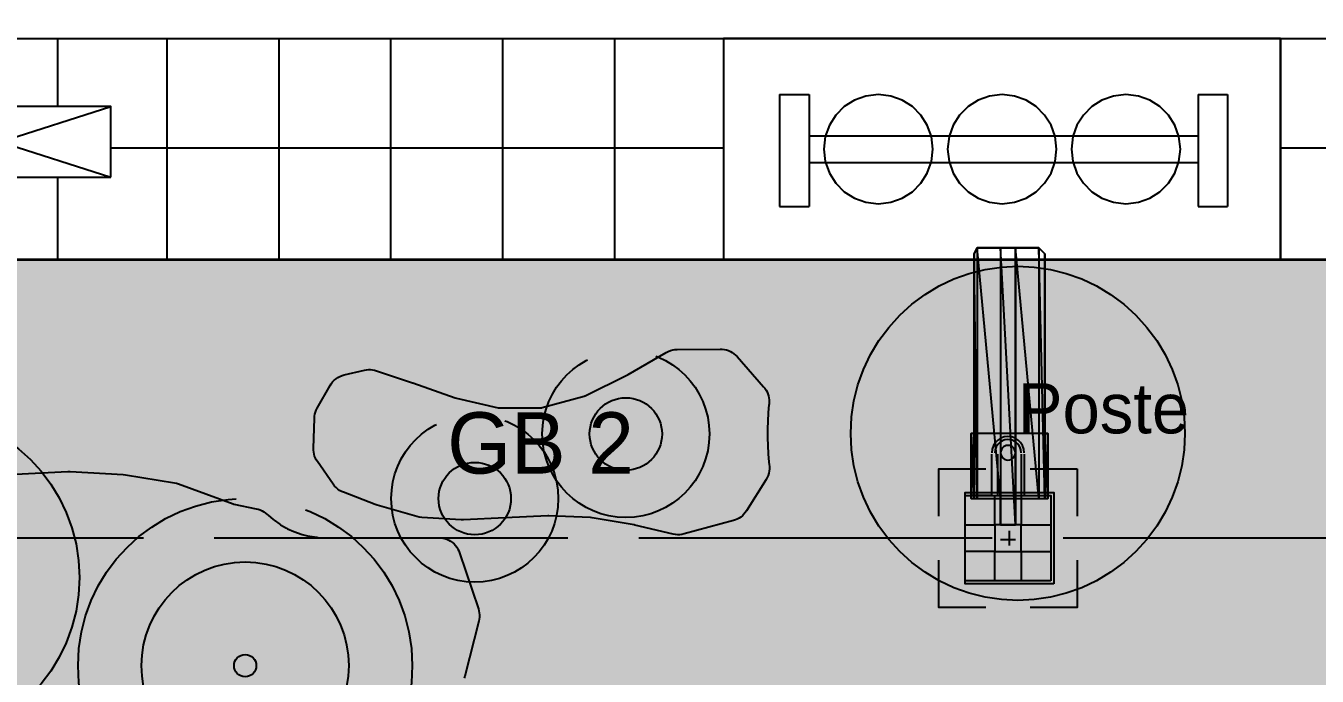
# Model space of a CAD drawing. Header units: metres. Extents: x 1 to 213, y 1 to 147.
# Drawn here: x 81.437 to 86.075, y 51.728 to 54.063 of the extents above; entities that cross this region are included whole.
import ezdxf
from ezdxf.enums import TextEntityAlignment as Align

# ---------------------------------------------------------------- set-up
doc = ezdxf.new("R2010")
doc.units = ezdxf.units.M
doc.linetypes.add('DASHED', pattern=[1.524, 1.27, -0.254])
for name, color, linetype in [('00-BASE-ARQUITECTURA', 8, 'Continuous'), ('PJ-ARBUSTOS', 82, 'Continuous'), ('PJ-COPA-ADULTA', 8, 'DASHED'), ('PJ-CUBRESUELOS', 150, 'Continuous'), ('PJ-ETIQUETAS', 7, 'Continuous'), ('PJ-GRAVILLA', 42, 'Continuous'), ('PJ-LIMITE-JARDIN', 7, 'Continuous'), ('PJ-MASAS', 92, 'Continuous'), ('PJ-MASAS-RELLENO', 92, 'Continuous'), ('PJ-PROTEGIDO', 30, 'DASHED'), ('PJ-RIEGO-SECTORES', 5, 'Continuous'), ('PJ-VISIBILIDAD', 1, 'DASHED')]:
    doc.layers.add(name, color=color, linetype=linetype)

# ---------------------------------------------------------------- blocks, each defined once
blk = doc.blocks.new('PJ_FL')
for radius in [0.372, 0.04]:
    blk.add_circle((0, 0), radius)
at = {"flags": 1}
for tag, p, height in [('CODIGO', (0.15, 0.15), 0.2), ('ESPECIE', (0.15, -0.1), 0.15), ('ZONA', (0.15, -0.3), 0.15)]:
    blk.add_attdef(tag, p, '', height=height, dxfattribs=at)
blk = doc.blocks.new('PJ_GB')
blk.add_circle((0, 0), 0.13)
at = {"flags": 1}
for tag, p, height in [('CODIGO', (0.15, 0.15), 0.2), ('ESPECIE', (0.15, -0.1), 0.15), ('ZONA', (0.15, -0.3), 0.15)]:
    blk.add_attdef(tag, p, '', height=height, dxfattribs=at)

msp = doc.modelspace()

# ---------------------------------------------------------------- hatches: boundary and pattern name
at = {"layer": 'PJ-GRAVILLA'}
h = msp.add_hatch(dxfattribs=at)
h.set_pattern_fill('GRAVEL', scale=0.03)
h.paths.add_polyline_path([(77.6993, 54.0632), (78.7135, 54.0191), (78.7135, 53.4899), (79.0663, 53.2253), (90.7961, 53.2253), (91.1489, 53.4899), (91.1489, 54.0191), (92.1631, 54.0632), (94.1034, 54.0632), (95.6468, 53.6663), (97.0579, 52.6962), (98.1163, 51.3291), (101.2913, 42.642), (101.0708, 42.4656), (70.5996, 42.4656), (70.5555, 42.8184), (70.8201, 43.568), (73.8187, 51.3732), (74.6125, 52.4757), (75.4503, 53.1812), (76.3764, 53.7104), (77.6993, 54.0632)])
at = {"layer": 'PJ-MASAS-RELLENO'}
for points in [[(82.4846, 52.4985), (82.4806, 52.5047), (82.4773, 52.5113), (82.4746, 52.5181), (82.4725, 52.5251), (82.4711, 52.5323), (82.4703, 52.5395), (82.4702, 52.5469), (82.4735, 52.6537), (82.4742, 52.6614), (82.4755, 52.6691), (82.4776, 52.6766), (82.4805, 52.6838), (82.484, 52.6907), (82.5298, 52.7713), (82.5342, 52.7783), (82.5393, 52.7847), (82.5451, 52.7906), (82.5514, 52.7958), (82.5582, 52.8004), (82.5654, 52.8042), (82.573, 52.8073), (82.5809, 52.8096), (82.6531, 52.8267), (82.6604, 52.8281), (82.6678, 52.8288), (82.6752, 52.8288), (82.6826, 52.8281), (82.6899, 52.8267), (82.6971, 52.8247), (82.8261, 52.7813), (82.8273, 52.7809), (82.979, 52.7274), (82.9835, 52.7261), (83.1335, 52.692), (83.1357, 52.6916), (83.138, 52.6915), (83.2885, 52.6921), (83.2902, 52.6922), (83.2919, 52.6926), (83.4429, 52.7337), (83.4447, 52.7343), (83.4465, 52.7351), (83.598, 52.8097), (83.6004, 52.811), (83.7375, 52.8905), (83.7448, 52.8942), (83.7525, 52.8972), (83.7605, 52.8994), (83.7686, 52.9007), (83.7769, 52.9012), (83.9309, 52.9026), (83.9385, 52.9023), (83.9461, 52.9013), (83.9535, 52.8996), (83.9607, 52.8972), (83.9677, 52.8941), (83.9743, 52.8903), (83.9805, 52.886), (83.9863, 52.8811), (83.9916, 52.8756), (84.087, 52.7676), (84.0917, 52.7618), (84.0958, 52.7555), (84.0994, 52.7488), (84.1022, 52.7419), (84.1045, 52.7347), (84.106, 52.7273), (84.1068, 52.7199), (84.107, 52.7123), (84.1064, 52.7048), (84.106, 52.7018), (84.1033, 52.6745), (84.1032, 52.6725), (84.1004, 52.6157), (84.1004, 52.6137), (84.1004, 52.5863), (84.1004, 52.5843), (84.1032, 52.5275), (84.1033, 52.5255), (84.106, 52.4981), (84.1063, 52.4962), (84.1074, 52.4887), (84.1082, 52.4806), (84.1081, 52.4726), (84.1073, 52.4645), (84.1057, 52.4566), (84.1032, 52.449), (84.1, 52.4415), (84.0961, 52.4345), (84.0254, 52.3214), (84.0212, 52.3153), (84.0164, 52.3096), (84.011, 52.3043), (84.0052, 52.2996), (83.999, 52.2954), (83.9925, 52.2919), (83.9856, 52.2889), (83.9785, 52.2866), (83.8016, 52.2388), (83.7939, 52.2371), (83.786, 52.2362), (83.778, 52.236), (83.7701, 52.2367), (83.7623, 52.2382), (83.6242, 52.2708), (83.6216, 52.2714), (83.4709, 52.2969), (83.4659, 52.2974), (83.3157, 52.3039), (83.3121, 52.3039), (83.1594, 52.2968), (83.009, 52.2899), (83.0008, 52.2899), (82.8593, 52.2979), (82.8505, 52.2989), (82.8418, 52.3009), (82.6991, 52.3417), (82.6922, 52.3441), (82.5782, 52.3883), (82.571, 52.3915), (82.5642, 52.3954), (82.5577, 52.3999), (82.5518, 52.4051), (82.5464, 52.4108), (82.5415, 52.417), (82.4846, 52.4985)], [(78.7282, 51.8968), (78.7306, 51.904), (78.7337, 51.9109), (78.7374, 51.9174), (78.7417, 51.9236), (78.7466, 51.9294), (78.752, 51.9347), (78.8868, 52.0542), (78.8924, 52.0587), (78.8984, 52.0628), (78.9048, 52.0662), (78.9114, 52.0691), (79.0959, 52.1391), (79.1048, 52.1419), (79.302, 52.1914), (79.307, 52.1931), (79.3739, 52.2197), (79.381, 52.2221), (79.3884, 52.2239), (79.3959, 52.225), (79.4034, 52.2253), (79.9708, 52.2253), (79.9727, 52.2254), (79.9982, 52.2266), (80.0019, 52.2269), (80.0263, 52.2304), (80.03, 52.2311), (80.0539, 52.2369), (80.0576, 52.238), (80.0808, 52.246), (80.0843, 52.2474), (80.0909, 52.2503), (80.098, 52.2532), (80.1054, 52.2553), (80.113, 52.2567), (80.1206, 52.2574), (80.1283, 52.2574), (80.136, 52.2566), (80.2709, 52.236), (80.2725, 52.2359), (80.2741, 52.236), (80.4849, 52.256), (80.4926, 52.2563), (80.5004, 52.256), (80.5081, 52.2548), (80.6364, 52.2293), (80.638, 52.2291), (80.6397, 52.2291), (80.7863, 52.2372), (80.7882, 52.2374), (80.7899, 52.238), (80.9876, 52.3066), (80.9906, 52.3078), (81.1851, 52.3935), (81.1954, 52.3973), (81.3824, 52.4506), (81.3911, 52.4525), (81.4001, 52.4535), (81.5877, 52.4633), (81.5964, 52.4633), (81.7865, 52.4525), (81.795, 52.4516), (81.9709, 52.4225), (81.9782, 52.4209), (81.9854, 52.4186), (82.1814, 52.3464), (82.1829, 52.346), (82.1844, 52.3456), (82.2649, 52.3295), (82.2722, 52.3277), (82.2792, 52.3252), (82.286, 52.3221), (82.2924, 52.3183), (82.2985, 52.314), (82.3042, 52.3092), (82.3074, 52.3061), (82.3261, 52.2901), (82.3291, 52.2877), (82.3492, 52.2735), (82.3523, 52.2715), (82.3737, 52.2592), (82.3771, 52.2575), (82.3995, 52.2474), (82.403, 52.246), (82.4262, 52.238), (82.4299, 52.2369), (82.4538, 52.2311), (82.4575, 52.2304), (82.4819, 52.2269), (82.4856, 52.2266), (82.5111, 52.2254), (82.513, 52.2253), (82.9196, 52.2253), (82.9272, 52.225), (82.9348, 52.2239), (82.9423, 52.222), (82.9495, 52.2195), (82.9565, 52.2163), (82.9631, 52.2124), (82.9694, 52.2079), (82.9751, 52.2029), (82.9804, 52.1973), (82.9851, 52.1912), (82.9892, 52.1847), (82.9927, 52.1779), (82.9954, 52.1707), (83.0625, 51.9704), (83.0645, 51.963), (83.0659, 51.9555), (83.0665, 51.9479), (83.0665, 51.9403), (83.0656, 51.9327), (83.0641, 51.9252), (83.0139, 51.7283), (83.0118, 51.7214), (83.0091, 51.7147), (83.0058, 51.7082), (83.0019, 51.7021), (82.9155, 51.5789), (82.9141, 51.5767), (82.8524, 51.4751), (82.8521, 51.4745), (82.7677, 51.3301), (82.7661, 51.3275), (82.6574, 51.1567), (82.6507, 51.1477), (82.5275, 51.0036), (82.5221, 50.9979), (82.5161, 50.9927), (82.3664, 50.875), (82.3618, 50.8716), (82.2168, 50.7737), (82.2095, 50.7693), (82.0731, 50.6969), (82.0644, 50.6929), (81.8946, 50.6273), (81.886, 50.6245), (81.8772, 50.6228), (81.8683, 50.622), (81.6335, 50.6145), (81.6263, 50.6146), (81.6192, 50.6153), (81.6122, 50.6166), (81.6054, 50.6186), (81.6042, 50.619), (81.5971, 50.6218), (81.5904, 50.6252), (81.584, 50.6292), (81.578, 50.6338), (81.5725, 50.6389), (81.5675, 50.6446), (81.563, 50.6506), (81.5591, 50.6571), (81.5546, 50.6655), (81.5537, 50.6672), (81.532, 50.7034), (81.5309, 50.7051), (81.5157, 50.7279), (81.5145, 50.7295), (81.4894, 50.7634), (81.4882, 50.7649), (81.4708, 50.7862), (81.4695, 50.7877), (81.4411, 50.8189), (81.4398, 50.8204), (81.4204, 50.8398), (81.4189, 50.8411), (81.3877, 50.8695), (81.3862, 50.8708), (81.3649, 50.8882), (81.3634, 50.8894), (81.3295, 50.9145), (81.3279, 50.9157), (81.3051, 50.9309), (81.3034, 50.932), (81.2672, 50.9537), (81.2655, 50.9546), (81.2413, 50.9676), (81.2395, 50.9685), (81.2014, 50.9865), (81.1996, 50.9873), (81.1742, 50.9978), (81.1724, 50.9985), (81.1326, 51.0128), (81.1308, 51.0134), (81.1045, 51.0213), (81.1026, 51.0219), (81.0616, 51.0321), (81.0597, 51.0326), (81.0491, 51.0347), (81.0411, 51.0367), (81.0334, 51.0395), (81.026, 51.0431), (81.019, 51.0475), (81.0125, 51.0526), (80.8591, 51.1849), (80.8578, 51.186), (80.8561, 51.1865), (80.6267, 51.2499), (80.6246, 51.2504), (80.6225, 51.2499), (80.4006, 51.1891), (80.3988, 51.1885), (80.3974, 51.1874), (80.227, 51.0344), (80.2258, 51.0332), (80.2248, 51.0317), (80.1028, 50.8426), (80.1013, 50.8401), (80.0112, 50.6746), (80.0072, 50.6679), (80.0025, 50.6617), (79.9972, 50.6559), (79.9914, 50.6507), (79.8985, 50.5753), (79.8928, 50.5711), (79.8868, 50.5674), (79.8804, 50.5642), (79.8739, 50.5617), (79.8671, 50.5597), (79.7529, 50.5318), (79.7478, 50.5308), (79.6206, 50.5083), (79.6194, 50.5081), (79.4138, 50.475), (79.4122, 50.4747), (79.4107, 50.4743), (79.1885, 50.4018), (79.1813, 50.3998), (79.1739, 50.3985), (79.1664, 50.3979), (79.159, 50.3979), (78.9036, 50.4132), (78.896, 50.414), (78.8885, 50.4155), (78.8812, 50.4178), (78.8741, 50.4207), (78.8673, 50.4243), (78.861, 50.4286), (78.855, 50.4334), (78.6588, 50.6089), (78.6536, 50.6141), (78.6488, 50.6197), (78.6446, 50.6257), (78.6409, 50.6322), (78.6379, 50.6389), (78.6354, 50.6459), (78.6337, 50.653), (78.6335, 50.6538), (78.6324, 50.6618), (78.632, 50.67), (78.6325, 50.6781), (78.6338, 50.6861), (78.6359, 50.694), (78.6388, 50.7016), (78.6425, 50.7088), (78.6469, 50.7157), (78.6519, 50.7221), (78.7052, 50.7826), (78.7058, 50.7833), (78.7106, 50.789), (78.7111, 50.7897), (78.7149, 50.7944), (78.716, 50.7959), (78.7247, 50.8078), (78.7258, 50.8094), (78.7288, 50.814), (78.7298, 50.8156), (78.7374, 50.8283), (78.7383, 50.8299), (78.7411, 50.8352), (78.7415, 50.836), (78.7449, 50.8426), (78.7453, 50.8435), (78.8424, 51.0478), (78.8428, 51.0486), (78.8457, 51.0551), (78.846, 51.0559), (78.8483, 51.0613), (78.849, 51.063), (78.8539, 51.0764), (78.8545, 51.0781), (78.8561, 51.0832), (78.8566, 51.0849), (78.8604, 51.0987), (78.8608, 51.1004), (78.862, 51.1057), (78.8623, 51.1074), (78.8648, 51.1215), (78.8651, 51.1233), (78.8659, 51.129), (78.866, 51.1299), (78.8667, 51.137), (78.8668, 51.1379), (78.8865, 51.3657), (78.8865, 51.3666), (78.887, 51.3739), (78.887, 51.3748), (78.8873, 51.3807), (78.8873, 51.3826), (78.8872, 51.3971), (78.8872, 51.3989), (78.8869, 51.4044), (78.8868, 51.4062), (78.8854, 51.4207), (78.8852, 51.4225), (78.8843, 51.4284), (78.8842, 51.4293), (78.883, 51.4365), (78.8828, 51.4374), (78.8507, 51.6072), (78.8505, 51.6082), (78.8487, 51.6161), (78.8485, 51.6171), (78.847, 51.6235), (78.8464, 51.6255), (78.8418, 51.641), (78.8412, 51.643), (78.8392, 51.6487), (78.8384, 51.6506), (78.8323, 51.6656), (78.8315, 51.6674), (78.8289, 51.6729), (78.8279, 51.6748), (78.8203, 51.6891), (78.8193, 51.6908), (78.8159, 51.6965), (78.8154, 51.6973), (78.811, 51.7042), (78.8104, 51.705), (78.735, 51.817), (78.7309, 51.8236), (78.7276, 51.8306), (78.7249, 51.8379), (78.723, 51.8454), (78.7218, 51.8531), (78.7213, 51.8608), (78.7216, 51.8686), (78.7226, 51.8762), (78.7244, 51.8838), (78.7282, 51.8968)]]:
    msp.add_hatch(color=7, dxfattribs=at).paths.add_polyline_path(points)

# ---------------------------------------------------------------- linework, layer by layer
at = {"layer": '00-BASE-ARQUITECTURA'}
for points in [[(78.3449, 54.0173), (93.6166, 54.0173)], [(81.5516, 54.0173), (81.5516, 53.7739)], [(81.9432, 54.0173), (81.9432, 53.2236)], [(82.3454, 54.0173), (82.3454, 53.2236)], [(82.7475, 54.0173), (82.7475, 53.2236)], [(83.1497, 54.0173), (83.1497, 53.2236)], [(83.5518, 54.0173), (83.5518, 53.2236)], [(85.9437, 54.0173), (85.9437, 53.2236)], [(84.1445, 53.8162), (84.2503, 53.8162)], [(84.1445, 53.8162), (84.2503, 53.8162)], [(84.1445, 53.8162), (84.1445, 53.4141)], [(84.2503, 53.8162), (84.2503, 53.4141)], [(84.6948, 53.6204), (84.6897, 53.6653), (84.6749, 53.7065), (84.6518, 53.7429), (84.6215, 53.7732), (84.5852, 53.7963), (84.5439, 53.811), (84.4991, 53.8162), (84.4542, 53.811), (84.4129, 53.7963), (84.3766, 53.7732), (84.3463, 53.7429), (84.3232, 53.7065), (84.3084, 53.6653), (84.3033, 53.6204), (84.3084, 53.5755), (84.3232, 53.5343), (84.3463, 53.498), (84.3766, 53.4677), (84.4129, 53.4445), (84.4542, 53.4298), (84.4991, 53.4246), (84.5439, 53.4298), (84.5852, 53.4445), (84.6215, 53.4677), (84.6518, 53.498), (84.6749, 53.5343), (84.6897, 53.5755), (84.6948, 53.6204)], [(85.1393, 53.6204), (85.1342, 53.6653), (85.1194, 53.7065), (85.0963, 53.7429), (85.066, 53.7732), (85.0297, 53.7963), (84.9884, 53.811), (84.9436, 53.8162), (84.8987, 53.811), (84.8575, 53.7963), (84.8211, 53.7732), (84.7908, 53.7429), (84.7677, 53.7065), (84.7529, 53.6653), (84.7478, 53.6204), (84.7529, 53.5755), (84.7677, 53.5343), (84.7908, 53.498), (84.8211, 53.4677), (84.8575, 53.4445), (84.8987, 53.4298), (84.9436, 53.4246), (84.9884, 53.4298), (85.0297, 53.4445), (85.066, 53.4677), (85.0963, 53.498), (85.1194, 53.5343), (85.1342, 53.5755), (85.1393, 53.6204)], [(85.5838, 53.6204), (85.5787, 53.6653), (85.5639, 53.7065), (85.5408, 53.7429), (85.5105, 53.7732), (85.4742, 53.7963), (85.433, 53.811), (85.3881, 53.8162), (85.3432, 53.811), (85.302, 53.7963), (85.2656, 53.7732), (85.2353, 53.7429), (85.2122, 53.7065), (85.1974, 53.6653), (85.1923, 53.6204), (85.1974, 53.5755), (85.2122, 53.5343), (85.2353, 53.498), (85.2656, 53.4677), (85.302, 53.4445), (85.3432, 53.4298), (85.3881, 53.4246), (85.433, 53.4298), (85.4742, 53.4445), (85.5105, 53.4677), (85.5408, 53.498), (85.5639, 53.5343), (85.5787, 53.5755), (85.5838, 53.6204)], [(85.6473, 53.8162), (85.7532, 53.8162)], [(85.6473, 53.8162), (85.7426, 53.8162)], [(85.6473, 53.8162), (85.6473, 53.4141)], [(85.7532, 53.8162), (85.7532, 53.4141)], [(80.9484, 53.5199), (81.7421, 53.7739)], [(80.9484, 53.7739), (81.7421, 53.5199)], [(84.2503, 53.6681), (85.6473, 53.6681)], [(81.7421, 53.6257), (83.9434, 53.6257)], [(85.9437, 53.6257), (88.145, 53.6257)], [(84.2503, 53.5728), (85.6473, 53.5728)], [(81.5516, 53.5199), (81.5516, 53.2236)], [(84.1445, 53.4141), (84.2503, 53.4141)], [(84.1445, 53.4141), (84.2503, 53.4141)], [(85.6473, 53.4141), (85.7532, 53.4141)], [(85.6473, 53.4141), (85.7426, 53.4141)], [(84.8536, 53.2659), (84.8536, 52.3663), (84.843, 53.2447), (84.8536, 53.2659)], [(85.097, 52.5991), (85.097, 53.2447), (85.0758, 53.2659), (84.8536, 53.2659), (84.843, 53.2447), (84.843, 52.5991)], [(84.843, 52.5991), (84.843, 53.2447), (84.843, 52.5991)], [(84.8536, 52.3663), (84.843, 53.2447), (84.843, 52.3663), (84.8536, 52.3663)], [(84.9383, 53.2659), (84.9383, 52.3663), (84.8536, 53.2659), (84.9383, 53.2659)], [(84.9383, 52.3663), (84.8536, 53.2659), (84.8536, 52.3663), (84.9383, 52.3663)], [(84.9912, 53.2659), (84.9912, 52.2711), (84.9383, 53.2659), (84.9912, 53.2659)], [(84.9912, 52.2711), (84.9383, 53.2659), (84.9383, 52.2711), (84.9912, 52.2711)], [(85.0758, 53.2659), (85.0758, 52.3663), (84.9912, 53.2659), (85.0758, 53.2659)], [(85.0758, 52.3663), (84.9912, 53.2659), (84.9912, 52.3663), (85.0758, 52.3663)], [(84.9912, 53.2659), (84.9912, 52.3663), (84.9912, 53.2659)], [(84.9912, 52.3663), (84.9912, 53.2659), (84.9912, 52.3663)], [(85.097, 53.2447), (85.097, 52.3663), (85.0758, 53.2659), (85.097, 53.2447)], [(85.097, 52.3663), (85.0758, 53.2659), (85.0758, 52.3663), (85.097, 52.3663)], [(85.097, 53.2447), (85.097, 53.2447), (85.097, 52.3663), (85.097, 53.2447), (85.097, 52.3663), (85.097, 52.5991), (85.097, 53.2447)], [(78.747, 53.2236), (83.9434, 53.2236)], [(85.9437, 53.2236), (91.1507, 53.2236)], [(84.8324, 52.5991), (84.8324, 52.5991), (84.8324, 52.3663), (84.8324, 52.5991), (84.8324, 52.3663), (84.843, 52.3663), (84.8324, 52.5991)], [(84.843, 52.3663), (84.843, 52.5991), (84.8324, 52.5991), (84.843, 52.3663)], [(84.843, 52.3663), (84.843, 52.5991), (84.843, 52.3663)], [(84.843, 52.5991), (84.843, 52.5991), (84.843, 52.3663), (84.843, 52.5991)], [(85.1076, 52.5991), (85.1076, 52.3663), (85.097, 52.5991), (85.1076, 52.5991)], [(85.1076, 52.3663), (85.097, 52.5991), (85.097, 52.3663), (85.1076, 52.3663)], [(85.1076, 52.3663), (85.1076, 52.5991), (85.1076, 52.3663)], [(85.0229, 52.5304), (85.0214, 52.5437), (85.017, 52.556), (85.0101, 52.5668), (85.0011, 52.5758), (84.9903, 52.5826), (84.9781, 52.587), (84.9647, 52.5886), (84.9514, 52.587), (84.9391, 52.5826), (84.9283, 52.5758), (84.9193, 52.5668), (84.9124, 52.5559), (84.9081, 52.5437), (84.9065, 52.5303)], [(85.0123, 52.5304), (85.0111, 52.5413), (85.0075, 52.5513), (85.0019, 52.5601), (84.9945, 52.5675), (84.9857, 52.5731), (84.9756, 52.5767), (84.9647, 52.578), (84.9538, 52.5767), (84.9438, 52.5731), (84.9349, 52.5675), (84.9276, 52.5601), (84.9219, 52.5513), (84.9184, 52.5413), (84.9171, 52.5303)], [(84.9647, 52.5039), (84.9708, 52.5046), (84.9764, 52.5066), (84.9813, 52.5097), (84.9854, 52.5138), (84.9885, 52.5187), (84.9905, 52.5243), (84.9912, 52.5303), (84.9905, 52.5364), (84.9885, 52.542), (84.9854, 52.5469), (84.9813, 52.551), (84.9764, 52.5541), (84.9708, 52.5561), (84.9647, 52.5568), (84.9587, 52.5561), (84.9531, 52.5541), (84.9482, 52.551), (84.9441, 52.5469), (84.941, 52.542), (84.939, 52.5364), (84.9383, 52.5303), (84.939, 52.5243), (84.941, 52.5187), (84.9441, 52.5138), (84.9482, 52.5097), (84.9531, 52.5066), (84.9587, 52.5046), (84.9647, 52.5039)], [(84.9065, 52.3769), (84.9065, 52.5251)], [(84.9277, 52.3769), (84.9277, 52.5251)], [(85.0123, 52.5251), (85.0123, 52.3769)], [(85.0229, 52.5251), (85.0229, 52.3769)], [(84.716, 52.3028), (84.716, 52.4721), (84.8853, 52.4721)], [(85.0441, 52.4721), (85.2134, 52.4721)], [(85.2134, 52.4721), (85.2134, 52.3028)], [(84.8113, 52.2711), (84.9171, 52.2711), (84.9171, 52.3769)], [(84.9065, 52.3769), (84.8324, 52.3769)], [(84.9065, 52.3769), (84.9277, 52.3769), (85.0123, 52.3769), (85.0229, 52.3769), (85.1076, 52.3769)], [(84.9383, 52.2711), (84.9383, 52.3663)], [(84.9912, 52.2711), (84.9912, 52.3663), (84.9912, 52.2711)], [(84.9912, 52.2711), (84.9912, 52.3663)], [(85.0123, 52.3769), (85.0123, 52.2711), (85.1182, 52.2711)], [(84.97, 52.197), (84.97, 52.2499)], [(84.9171, 52.07), (84.9171, 52.1758), (84.8113, 52.1758)], [(84.9912, 52.2181), (84.9383, 52.2181)], [(85.0123, 52.1758), (85.1182, 52.1758)], [(85.0123, 52.1758), (85.0123, 52.07)], [(84.8853, 51.9747), (84.716, 51.9747), (84.716, 52.1441)], [(85.2134, 52.1441), (85.2134, 51.9747), (85.0441, 51.9747)]]:
    msp.add_lwpolyline(points, dxfattribs=at)
for points in [[(83.9434, 54.0173), (83.9434, 53.2236), (78.747, 53.2236), (78.747, 54.0173)], [(85.9437, 53.2236), (85.9437, 54.0173), (83.9434, 54.0173), (83.9434, 53.2236)], [(91.1507, 54.0173), (91.1507, 53.2236), (85.9437, 53.2236), (85.9437, 54.0173)], [(81.7421, 53.5199), (81.7421, 53.7739), (80.9484, 53.7739), (80.9484, 53.5199)], [(84.8324, 52.3663), (85.1076, 52.3663), (85.1076, 52.5991), (84.8324, 52.5991)], [(85.1288, 52.0594), (84.8113, 52.0594), (84.8113, 52.3875), (85.1288, 52.3875)], [(85.1182, 52.07), (84.8113, 52.07), (84.8113, 52.3769), (85.1182, 52.3769)], [(84.9171, 52.1758), (85.0123, 52.1758), (85.0123, 52.2711), (84.9171, 52.2711)]]:
    msp.add_lwpolyline(points, close=True, dxfattribs=at)
at = {"layer": 'PJ-COPA-ADULTA'}
for centre, radius in [((83.5922, 52.5977), 0.3), ((81.0298, 52.082), 0.6), ((83.0497, 52.3658), 0.3), ((82.225, 51.7661), 0.6)]:
    msp.add_circle(centre, radius, dxfattribs=at)
at = {"layer": 'PJ-LIMITE-JARDIN'}
msp.add_lwpolyline([(77.6993, 54.0632), (78.7135, 54.0191), (78.7135, 53.4899), (79.0663, 53.2253), (90.7961, 53.2253), (91.1489, 53.4899), (91.1489, 54.0191), (92.1631, 54.0632), (94.1034, 54.0632), (95.6468, 53.6663), (97.0579, 52.6962), (98.1163, 51.3291), (101.2913, 42.642), (101.0708, 42.4656), (70.5996, 42.4656), (70.5555, 42.8184), (70.8201, 43.568), (73.8187, 51.3732), (74.6125, 52.4757), (75.4503, 53.1812), (76.3764, 53.7104), (77.6993, 54.0632)], close=True, dxfattribs=at)
at = {"layer": 'PJ-MASAS'}
msp.add_lwpolyline([(82.4846, 52.4985), (82.4806, 52.5047), (82.4773, 52.5113), (82.4746, 52.5181), (82.4725, 52.5251), (82.4711, 52.5323), (82.4703, 52.5395), (82.4702, 52.5469), (82.4735, 52.6537), (82.4742, 52.6614), (82.4755, 52.6691), (82.4776, 52.6766), (82.4805, 52.6838), (82.484, 52.6907), (82.5298, 52.7713), (82.5342, 52.7783), (82.5393, 52.7847), (82.5451, 52.7906), (82.5514, 52.7958), (82.5582, 52.8004), (82.5654, 52.8042), (82.573, 52.8073), (82.5809, 52.8096), (82.6531, 52.8267), (82.6604, 52.8281), (82.6678, 52.8288), (82.6752, 52.8288), (82.6826, 52.8281), (82.6899, 52.8267), (82.6971, 52.8247), (82.8261, 52.7813), (82.8273, 52.7809), (82.979, 52.7274), (82.9835, 52.7261), (83.1335, 52.692), (83.1357, 52.6916), (83.138, 52.6915), (83.2885, 52.6921), (83.2902, 52.6922), (83.2919, 52.6926), (83.4429, 52.7337), (83.4447, 52.7343), (83.4465, 52.7351), (83.598, 52.8097), (83.6004, 52.811), (83.7375, 52.8905), (83.7448, 52.8942), (83.7525, 52.8972), (83.7605, 52.8994), (83.7686, 52.9007), (83.7769, 52.9012), (83.9309, 52.9026), (83.9385, 52.9023), (83.9461, 52.9013), (83.9535, 52.8996), (83.9607, 52.8972), (83.9677, 52.8941), (83.9743, 52.8903), (83.9805, 52.886), (83.9863, 52.8811), (83.9916, 52.8756), (84.087, 52.7676), (84.0917, 52.7618), (84.0958, 52.7555), (84.0994, 52.7488), (84.1022, 52.7419), (84.1045, 52.7347), (84.106, 52.7273), (84.1068, 52.7199), (84.107, 52.7123), (84.1064, 52.7048), (84.106, 52.7018), (84.1033, 52.6745), (84.1032, 52.6725), (84.1004, 52.6157), (84.1004, 52.6137), (84.1004, 52.5863), (84.1004, 52.5843), (84.1032, 52.5275), (84.1033, 52.5255), (84.106, 52.4981), (84.1063, 52.4962), (84.1074, 52.4887), (84.1082, 52.4806), (84.1081, 52.4726), (84.1073, 52.4645), (84.1057, 52.4566), (84.1032, 52.449), (84.1, 52.4415), (84.0961, 52.4345), (84.0254, 52.3214), (84.0212, 52.3153), (84.0164, 52.3096), (84.011, 52.3043), (84.0052, 52.2996), (83.999, 52.2954), (83.9925, 52.2919), (83.9856, 52.2889), (83.9785, 52.2866), (83.8016, 52.2388), (83.7939, 52.2371), (83.786, 52.2362), (83.778, 52.236), (83.7701, 52.2367), (83.7623, 52.2382), (83.6242, 52.2708), (83.6216, 52.2714), (83.4709, 52.2969), (83.4659, 52.2974), (83.3157, 52.3039), (83.3121, 52.3039), (83.1594, 52.2968), (83.009, 52.2899), (83.0008, 52.2899), (82.8593, 52.2979), (82.8505, 52.2989), (82.8418, 52.3009), (82.6991, 52.3417), (82.6922, 52.3441), (82.5782, 52.3883), (82.571, 52.3915), (82.5642, 52.3954), (82.5577, 52.3999), (82.5518, 52.4051), (82.5464, 52.4108), (82.5415, 52.417), (82.4846, 52.4985)], close=True, dxfattribs=at)
msp.add_lwpolyline([(81.4001, 52.4535), (81.5877, 52.4633), (81.5964, 52.4633), (81.7865, 52.4525), (81.795, 52.4516), (81.9709, 52.4225), (81.9782, 52.4209), (81.9854, 52.4186), (82.1814, 52.3464), (82.1829, 52.346), (82.1844, 52.3456), (82.2649, 52.3295), (82.2722, 52.3277), (82.2792, 52.3252), (82.286, 52.3221), (82.2924, 52.3183), (82.2985, 52.314), (82.3042, 52.3092), (82.3074, 52.3061), (82.3261, 52.2901), (82.3291, 52.2877), (82.3492, 52.2735), (82.3523, 52.2715), (82.3737, 52.2592), (82.3771, 52.2575), (82.3995, 52.2474), (82.403, 52.246), (82.4262, 52.238), (82.4299, 52.2369), (82.4538, 52.2311), (82.4575, 52.2304), (82.4819, 52.2269), (82.4856, 52.2266), (82.5111, 52.2254), (82.513, 52.2253), (82.9196, 52.2253), (82.9272, 52.225), (82.9348, 52.2239), (82.9423, 52.222), (82.9495, 52.2195), (82.9565, 52.2163), (82.9631, 52.2124), (82.9694, 52.2079), (82.9751, 52.2029), (82.9804, 52.1973), (82.9851, 52.1912), (82.9892, 52.1847), (82.9927, 52.1779), (82.9954, 52.1707), (83.0625, 51.9704), (83.0645, 51.963), (83.0659, 51.9555), (83.0665, 51.9479), (83.0665, 51.9403), (83.0656, 51.9327), (83.0641, 51.9252), (83.0139, 51.7283), (83.0118, 51.7214)], dxfattribs=at)
at = {"layer": 'PJ-PROTEGIDO'}
msp.add_lwpolyline([(85.5971, 52.5412), (85.5885, 52.4829), (85.5742, 52.4258), (85.5543, 52.3704), (85.5292, 52.3172), (85.4989, 52.2667), (85.4638, 52.2194), (85.4243, 52.1757), (85.3806, 52.1362), (85.3333, 52.1011), (85.2828, 52.0708), (85.2296, 52.0457), (85.1742, 52.0258), (85.1171, 52.0115), (85.0588, 52.0029), (85, 52), (84.9412, 52.0029), (84.8829, 52.0115), (84.8258, 52.0258), (84.7704, 52.0457), (84.7172, 52.0708), (84.6667, 52.1011), (84.6194, 52.1362), (84.5757, 52.1757), (84.5362, 52.2194), (84.5011, 52.2667), (84.4708, 52.3172), (84.4457, 52.3704), (84.4258, 52.4258), (84.4115, 52.4829), (84.4029, 52.5412), (84.4, 52.6), (84.4029, 52.6588), (84.4115, 52.7171), (84.4258, 52.7742), (84.4457, 52.8296), (84.4708, 52.8828), (84.5011, 52.9333), (84.5362, 52.9806), (84.5757, 53.0243), (84.6194, 53.0638), (84.6667, 53.0989), (84.7172, 53.1292), (84.7704, 53.1543), (84.8258, 53.1742), (84.8829, 53.1885), (84.9412, 53.1971), (85, 53.2), (85.0588, 53.1971), (85.1171, 53.1885), (85.1742, 53.1742), (85.2296, 53.1543), (85.2828, 53.1292), (85.3333, 53.0989), (85.3806, 53.0638), (85.4243, 53.0243), (85.4638, 52.9806), (85.4989, 52.9333), (85.5292, 52.8828), (85.5543, 52.8296), (85.5742, 52.7742), (85.5885, 52.7171), (85.5971, 52.6588), (85.6, 52.6), (85.5971, 52.5412)], close=True, dxfattribs=at)
at = {"layer": 'PJ-RIEGO-SECTORES'}
msp.add_lwpolyline([(78.7135, 53.4899), (79.0663, 53.2253), (90.7961, 53.2253), (91.1489, 53.4899), (91.1489, 54.0191), (92.1631, 54.0632), (94.1034, 54.0632), (95.6468, 53.6663), (97.0579, 52.6962), (98.1163, 51.3291), (101.2913, 42.642), (101.0708, 42.4656), (70.5996, 42.4656), (70.5555, 42.8184), (70.8201, 43.568), (73.8187, 51.3732), (74.6125, 52.4757), (75.4503, 53.1812), (76.3764, 53.7104), (77.6993, 54.0632), (78.7135, 54.0191), (78.7135, 53.4899)], close=True, dxfattribs=at)
at = {"layer": 'PJ-VISIBILIDAD'}
msp.add_lwpolyline([(99.9256, 43.4656), (71.852, 43.4656), (71.852, 43.4656), (74.7058, 50.8939), (75.3515, 51.7907), (76.0251, 52.3579), (76.7596, 52.7776), (77.8089, 53.0575), (77.8133, 53.0573), (77.8433, 52.9972), (77.8986, 52.9103), (77.9625, 52.8296), (78.0344, 52.7559), (78.1135, 52.6899), (78.4663, 52.4253), (78.5423, 52.3736), (78.6227, 52.3291), (78.7068, 52.2922), (78.794, 52.2631), (78.8835, 52.2422), (78.9745, 52.2295), (79.0663, 52.2253), (90.7961, 52.2253)], dxfattribs=at)

# ---------------------------------------------------------------- block references
at = {"layer": 'PJ-ARBUSTOS'}
msp.add_blockref('PJ_FL', (82.225, 51.7661), dxfattribs=at)
at = {"layer": 'PJ-CUBRESUELOS'}
for p in [(83.5922, 52.5977), (83.0497, 52.3658)]:
    msp.add_blockref('PJ_GB', p, dxfattribs=at)

# ---------------------------------------------------------------- texts
at = {"layer": 'PJ-ETIQUETAS'}
msp.add_text('GB 2', height=0.22, dxfattribs=at).set_placement((83.286, 52.5656), align=Align.MIDDLE_CENTER)
at = {"layer": 'PJ-PROTEGIDO'}
msp.add_text('Poste', height=0.18, dxfattribs=at).set_placement((85, 52.6))

doc.saveas('drawing.dxf')
